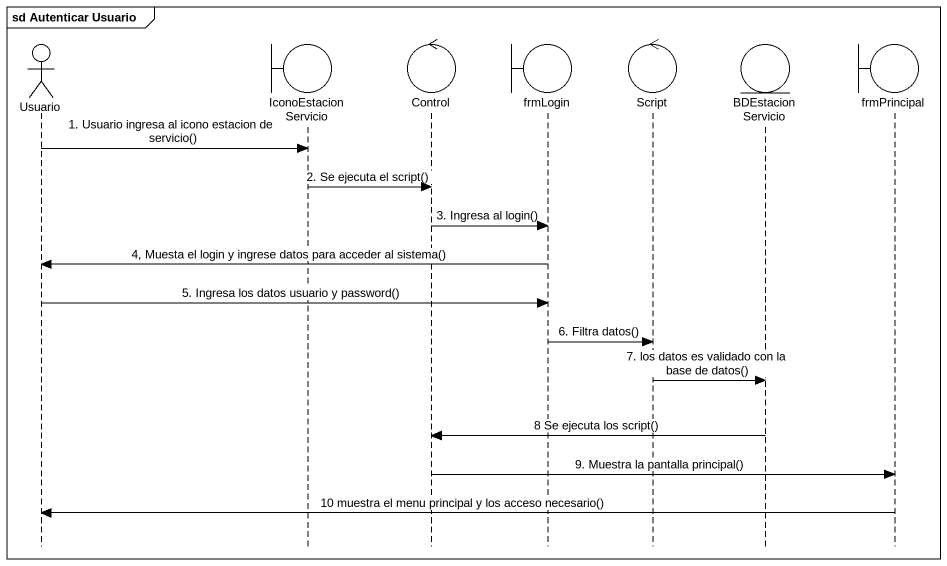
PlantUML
@startuml
mainframe sd Autenticar Usuario
hide footbox
actor Usuario
boundary IconoEstacionServicio
control "Control" as Control_
boundary frmLogin
control Script
entity BDEstacionServicio
boundary frmPrincipal

Usuario -> IconoEstacionServicio : 1. Usuario ingresa al icono estacion de servicio()
IconoEstacionServicio -> Control_ : 2. Se ejecuta el script()
Control_ -> frmLogin : 3. Ingresa al login()
frmLogin -> Usuario : 4, Muesta el login y ingrese datos para acceder al sistema()
Usuario -> frmLogin : 5. Ingresa los datos usuario y password()
frmLogin -> Script : 6. Filtra datos()
Script -> BDEstacionServicio : 7. los datos es validado con la base de datos()
BDEstacionServicio -> Control_ : 8 Se ejecuta los script()
Control_ -> frmPrincipal : 9. Muestra la pantalla principal()
frmPrincipal -> Usuario : 10 muestra el menu principal y los acceso necesario()
@enduml
